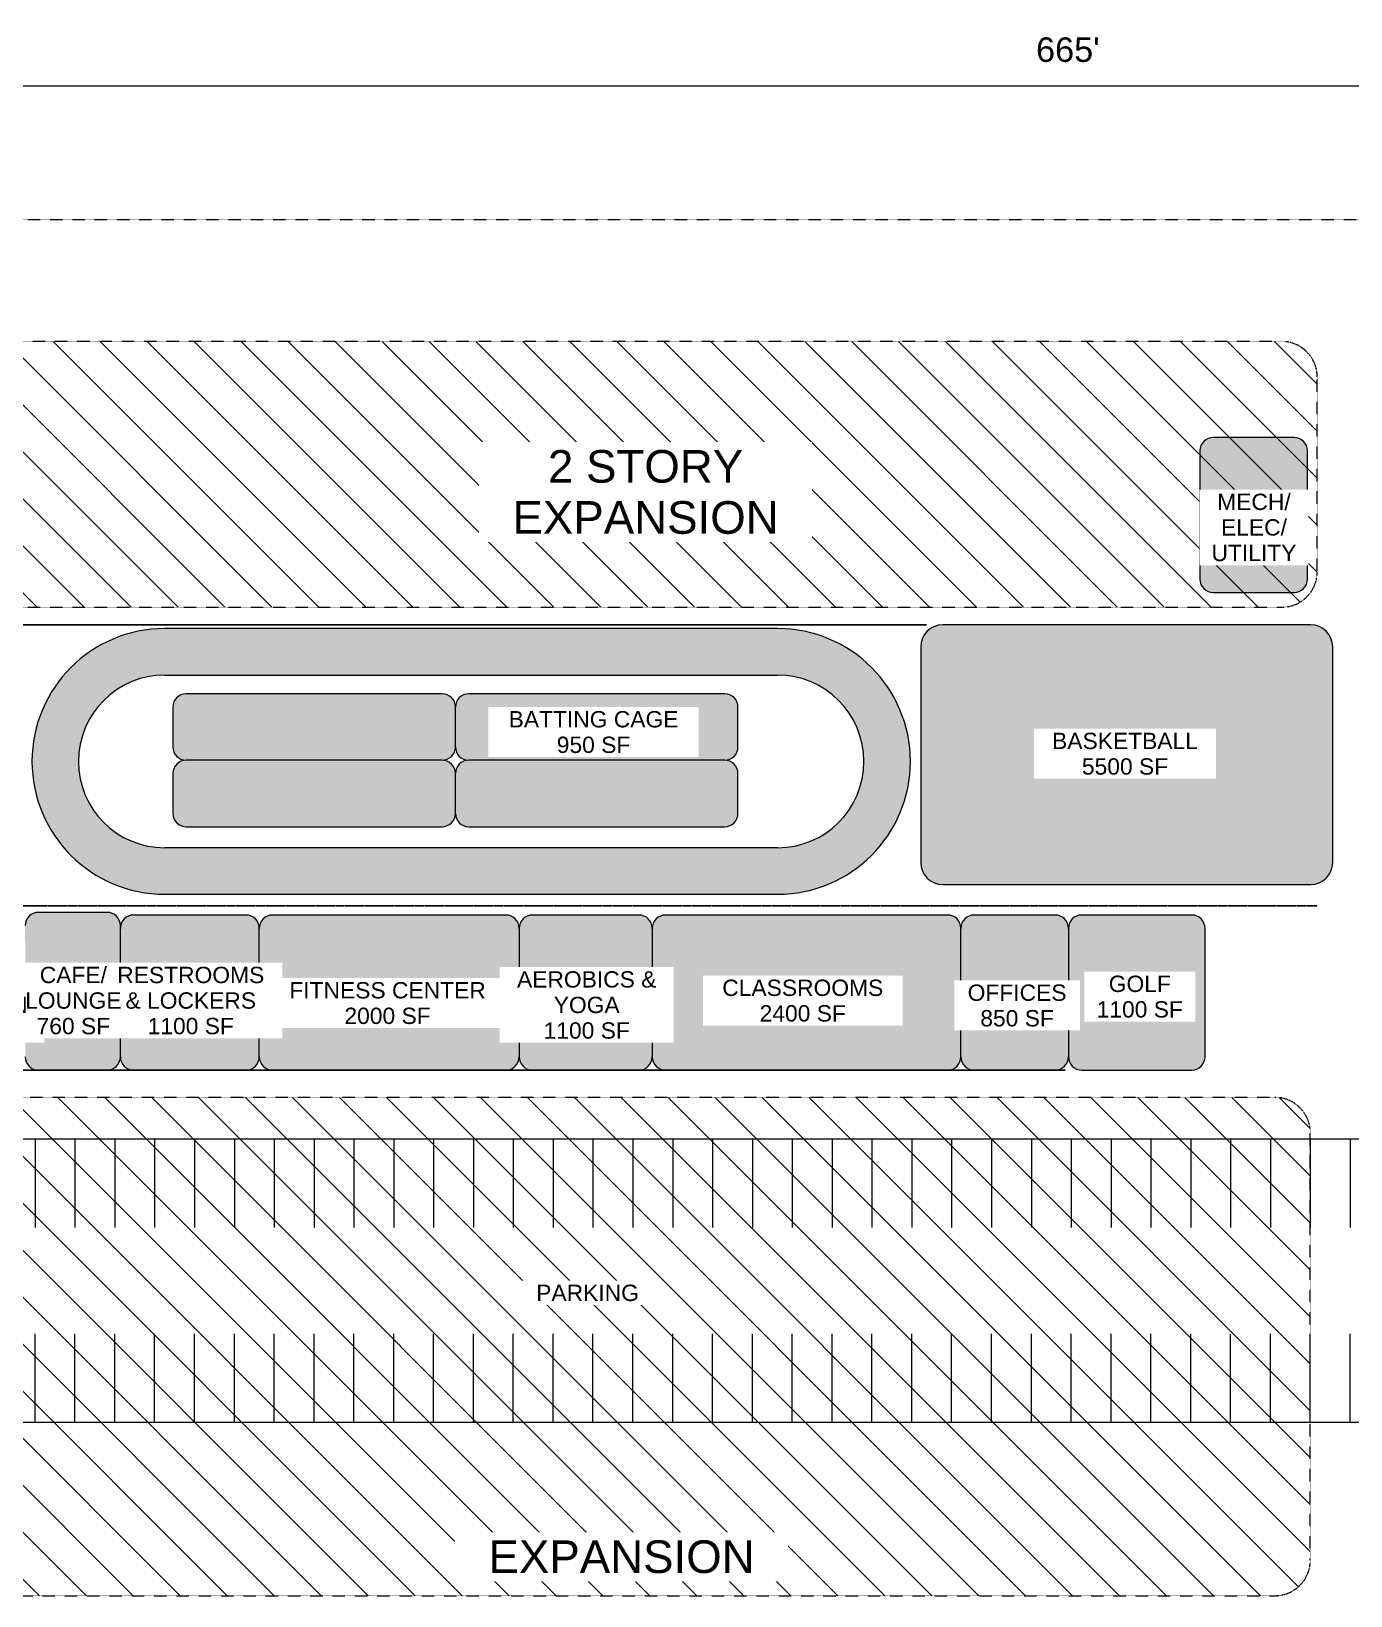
# Model space of a CAD drawing. Header units: inches. Extents: x -7427 to 42674, y -36022 to 16764.
# Drawn here: x 10249 to 13825, y -32799 to -28560 of the extents above; entities that cross this region are included whole.
import ezdxf

# ---------------------------------------------------------------- set-up
doc = ezdxf.new("R2010")
doc.units = ezdxf.units.IN
doc.header["$MEASUREMENT"] = 0
doc.linetypes.add('Dot 1_16_', pattern=[0.0625, 0, -0.0625])
doc.linetypes.add('Hidden 1_8_', pattern=[0.1875, 0.125, -0.0625])
for name, color, linetype, lineweight in [('A-ANNO-DIMS', 211, 'Continuous', 9), ('A-ANNO-DIMS-720', 211, 'Continuous', 9), ('A-DETL', 90, 'Continuous', 9), ('A-DETL-GENF', 92, 'Continuous', 9), ('A-DETL-HDLN', 90, 'Hidden 1_8_', 9), ('A-DETL-WIDE', 214, 'Continuous', 15), ('G-ANNO-TEXT', 231, 'Continuous', 9), ('L-SITE', 91, 'Continuous', 9)]:
    doc.layers.add(name, color=color, linetype=linetype, lineweight=lineweight)
doc.styles.add('Arial', font='arial.ttf', dxfattribs={"height": 44.258982})
doc.styles.add('Arial_1', font='arial.ttf', dxfattribs={"height": 88.517964})
doc.styles.add('Arial_2', font='arial.ttf', dxfattribs={"height": 66.388473})
doc.dimstyles.new('Linear_-_3_32__Arial', dxfattribs={"dimscale": 12, "dimtxt": 67.5, "dimasz": 7.5, "dimexe": 5.625, "dimexo": 3.75, "dimgap": 3.75, "dimtad": 1, "dimdec": 0, "dimrnd": 12, "dimzin": 1, "dimdsep": 46, "dimlunit": 4, "dimtxsty": 'Arial_2', "dimblk1": 'OBLIQUE', "dimblk2": 'OBLIQUE', "dimsah": 1, "dimcen": 0.09, "dimdle": 5.625, "dimazin": 0, "dimtfac": 1, "dimtdec": 4, "dimtix": 1, "dimtmove": 0, "dimatfit": 3, "dimfxl": 0, "dimtvp": 1, "dimfrac": 2, "dimtolj": 1, "dimtzin": 0, "dimarcsym": 0})
pattern_1 = [(135, (0, 0), (-63.6396, -63.6396), [])]

# ---------------------------------------------------------------- blocks, each defined once
blk = doc.blocks.new('Parking_Stall_Multiple - Parking_Stall_Multiple-258132-Level 1')
at = {"layer": 'L-SITE'}
for p, q in [((0, 4104), (0, 4212)), ((0, 4212), (240, 4212)), ((0, 4104), (240, 4104)), ((0, 3996), (0, 4104)), ((0, 4104), (240, 4104)), ((0, 3996), (240, 3996)), ((0, 3888), (0, 3996)), ((0, 3996), (240, 3996)), ((0, 3888), (240, 3888)), ((0, 3780), (0, 3888)), ((0, 3888), (240, 3888)), ((0, 3780), (240, 3780)), ((0, 3672), (0, 3780)), ((0, 3780), (240, 3780)), ((0, 3672), (240, 3672)), ((0, 3564), (0, 3672)), ((0, 3672), (240, 3672)), ((0, 3564), (240, 3564)), ((0, 3456), (0, 3564)), ((0, 3564), (240, 3564)), ((0, 3456), (240, 3456)), ((0, 3348), (0, 3456)), ((0, 3456), (240, 3456)), ((0, 3348), (240, 3348)), ((0, 3240), (0, 3348)), ((0, 3348), (240, 3348)), ((0, 3240), (240, 3240)), ((0, 3132), (0, 3240)), ((0, 3240), (240, 3240)), ((0, 3132), (240, 3132)), ((0, 3024), (0, 3132)), ((0, 3132), (240, 3132)), ((0, 3024), (240, 3024)), ((0, 2916), (0, 3024)), ((0, 3024), (240, 3024)), ((0, 2916), (240, 2916)), ((0, 2808), (0, 2916)), ((0, 2916), (240, 2916)), ((0, 2808), (240, 2808)), ((0, 2700), (0, 2808)), ((0, 2808), (240, 2808)), ((0, 2700), (240, 2700)), ((0, 2592), (0, 2700)), ((0, 2700), (240, 2700)), ((0, 2592), (240, 2592)), ((0, 2484), (0, 2592)), ((0, 2592), (240, 2592)), ((0, 2484), (240, 2484)), ((0, 2376), (0, 2484)), ((0, 2484), (240, 2484)), ((0, 2376), (240, 2376)), ((0, 2268), (0, 2376)), ((0, 2376), (240, 2376)), ((0, 2268), (240, 2268)), ((0, 2160), (0, 2268)), ((0, 2268), (240, 2268)), ((0, 2160), (240, 2160)), ((0, 2052), (0, 2160)), ((0, 2160), (240, 2160)), ((0, 2052), (240, 2052)), ((0, 1944), (0, 2052)), ((0, 2052), (240, 2052)), ((0, 1944), (240, 1944)), ((0, 1836), (0, 1944)), ((0, 1944), (240, 1944)), ((0, 1836), (240, 1836)), ((0, 1728), (0, 1836)), ((0, 1836), (240, 1836)), ((0, 1728), (240, 1728)), ((0, 1620), (0, 1728)), ((0, 1728), (240, 1728)), ((0, 1620), (240, 1620)), ((0, 1512), (0, 1620)), ((0, 1620), (240, 1620)), ((0, 1512), (240, 1512)), ((0, 1404), (0, 1512)), ((0, 1512), (240, 1512)), ((0, 1404), (240, 1404)), ((0, 1296), (0, 1404)), ((0, 1404), (240, 1404)), ((0, 1296), (240, 1296)), ((0, 1188), (0, 1296)), ((0, 1296), (240, 1296)), ((0, 1188), (240, 1188)), ((0, 1080), (0, 1188)), ((0, 1188), (240, 1188)), ((0, 1080), (240, 1080)), ((0, 972), (0, 1080)), ((0, 1080), (240, 1080)), ((0, 972), (240, 972)), ((0, 864), (0, 972)), ((0, 972), (240, 972)), ((0, 864), (240, 864)), ((0, 756), (0, 864)), ((0, 864), (240, 864)), ((0, 756), (240, 756)), ((0, 648), (0, 756)), ((0, 756), (240, 756)), ((0, 648), (240, 648)), ((0, 540), (0, 648)), ((0, 648), (240, 648)), ((0, 540), (240, 540)), ((0, 432), (0, 540)), ((0, 540), (240, 540)), ((0, 432), (240, 432)), ((0, 324), (0, 432)), ((0, 432), (240, 432)), ((0, 324), (240, 324)), ((0, 273.4), (0, 324)), ((0, 324), (240, 324)), ((0, 216), (0, 273.4)), ((0, 216), (240, 216)), ((0, 108), (0, 216)), ((0, 216), (240, 216)), ((0, 108), (240, 108)), ((0, 0), (0, 108)), ((0, 108), (240, 108)), ((0, 0), (240, 0))]:
    blk.add_line(p, q, dxfattribs=at)
blk = doc.blocks.new('Parking_Stall_Multiple - Parking_Stall_Multiple-257810-Level 1')
at = {"layer": 'L-SITE'}
for p, q in [((0, 0), (0, -108)), ((0, 0), (240, 0)), ((0, -108), (0, -216)), ((0, -108), (240, -108)), ((0, -108), (240, -108)), ((0, -216), (0, -273.4)), ((0, -216), (240, -216)), ((0, -216), (240, -216)), ((0, -273.4), (0, -324)), ((0, -324), (0, -432)), ((0, -324), (240, -324)), ((0, -324), (240, -324)), ((0, -432), (0, -540)), ((0, -432), (240, -432)), ((0, -432), (240, -432)), ((0, -540), (0, -648)), ((0, -540), (240, -540)), ((0, -540), (240, -540)), ((0, -648), (0, -756)), ((0, -648), (240, -648)), ((0, -648), (240, -648)), ((0, -756), (0, -864)), ((0, -756), (240, -756)), ((0, -756), (240, -756)), ((0, -864), (0, -972)), ((0, -864), (240, -864)), ((0, -864), (240, -864)), ((0, -972), (0, -1080)), ((0, -972), (240, -972)), ((0, -972), (240, -972)), ((0, -1080), (0, -1188)), ((0, -1080), (240, -1080)), ((0, -1080), (240, -1080)), ((0, -1188), (0, -1296)), ((0, -1188), (240, -1188)), ((0, -1188), (240, -1188)), ((0, -1296), (0, -1404)), ((0, -1296), (240, -1296)), ((0, -1296), (240, -1296)), ((0, -1404), (0, -1512)), ((0, -1404), (240, -1404)), ((0, -1404), (240, -1404)), ((0, -1512), (0, -1620)), ((0, -1512), (240, -1512)), ((0, -1512), (240, -1512)), ((0, -1620), (0, -1728)), ((0, -1620), (240, -1620)), ((0, -1620), (240, -1620)), ((0, -1728), (0, -1836)), ((0, -1728), (240, -1728)), ((0, -1728), (240, -1728)), ((0, -1836), (0, -1944)), ((0, -1836), (240, -1836)), ((0, -1836), (240, -1836)), ((0, -1944), (0, -2052)), ((0, -1944), (240, -1944)), ((0, -1944), (240, -1944)), ((0, -2052), (0, -2160)), ((0, -2052), (240, -2052)), ((0, -2052), (240, -2052)), ((0, -2160), (0, -2268)), ((0, -2160), (240, -2160)), ((0, -2160), (240, -2160)), ((0, -2268), (0, -2376)), ((0, -2268), (240, -2268)), ((0, -2268), (240, -2268)), ((0, -2376), (0, -2484)), ((0, -2376), (240, -2376)), ((0, -2376), (240, -2376)), ((0, -2484), (0, -2592)), ((0, -2484), (240, -2484)), ((0, -2484), (240, -2484)), ((0, -2592), (0, -2700)), ((0, -2592), (240, -2592)), ((0, -2592), (240, -2592)), ((0, -2700), (0, -2808)), ((0, -2700), (240, -2700)), ((0, -2700), (240, -2700)), ((0, -2808), (0, -2916)), ((0, -2808), (240, -2808)), ((0, -2808), (240, -2808)), ((0, -2916), (0, -3024)), ((0, -2916), (240, -2916)), ((0, -2916), (240, -2916)), ((0, -3024), (0, -3132)), ((0, -3024), (240, -3024)), ((0, -3024), (240, -3024)), ((0, -3132), (0, -3240)), ((0, -3132), (240, -3132)), ((0, -3132), (240, -3132)), ((0, -3240), (0, -3348)), ((0, -3240), (240, -3240)), ((0, -3240), (240, -3240)), ((0, -3348), (0, -3456)), ((0, -3348), (240, -3348)), ((0, -3348), (240, -3348)), ((0, -3456), (0, -3564)), ((0, -3456), (240, -3456)), ((0, -3456), (240, -3456)), ((0, -3564), (0, -3672)), ((0, -3564), (240, -3564)), ((0, -3564), (240, -3564)), ((0, -3672), (0, -3780)), ((0, -3672), (240, -3672)), ((0, -3672), (240, -3672)), ((0, -3780), (0, -3888)), ((0, -3780), (240, -3780)), ((0, -3780), (240, -3780)), ((0, -3888), (0, -3996)), ((0, -3888), (240, -3888)), ((0, -3888), (240, -3888)), ((0, -3996), (0, -4104)), ((0, -3996), (240, -3996)), ((0, -3996), (240, -3996)), ((0, -4104), (0, -4212)), ((0, -4104), (240, -4104)), ((0, -4104), (240, -4104)), ((0, -4212), (240, -4212))]:
    blk.add_line(p, q, dxfattribs=at)
blk = doc.blocks.new('DIMBLOCK28-Level 1')
at = {"layer": 'A-ANNO-DIMS-720', "lineweight": 50}
for p, q in [((9521, -30930.1), (9476, -30885.1)), ((9521, -30930.1), (9566, -30975.1)), ((9521, -31374.9), (9476, -31329.9)), ((9521, -31374.9), (9566, -31419.9))]:
    blk.add_line(p, q, dxfattribs=at)
at = {"layer": 'A-ANNO-DIMS-720'}
for p, q in [((9849.1, -30930.1), (9453.5, -30930.1)), ((9521, -31442.4), (9521, -30930.1)), ((9521, -30930.1), (9849.1, -30930.1)), ((13050.8, -31374.9), (9453.5, -31374.9)), ((9521, -31374.9), (13050.8, -31374.9))]:
    blk.add_line(p, q, dxfattribs=at)
at = {"layer": 'A-ANNO-DIMS-720', "color": 0, "insert": (9389.9, -31212.2), "char_height": 66.39, "width": 143.308, "attachment_point": 1, "rotation": 90, "line_spacing_factor": 0.938532, "style": 'Arial_2', "bg_fill": 3, "box_fill_scale": 1.25, "bg_fill_color": 0, "bg_fill_transparency": 0}
blk.add_mtext("37'", dxfattribs=at)
blk = doc.blocks.new('_Oblique')
at = {"color": 0, "linetype": 'ByBlock', "lineweight": -2}
blk.add_line((-0.5, -0.5), (0.5, 0.5), dxfattribs=at)
blk = doc.blocks.new('DIMBLOCK29-Level 1')
at = {"layer": 'A-ANNO-DIMS-720'}
for p, q in [((9521, -30930.1), (9521, -30100.6)), ((12674.8, -30168.1), (9453.5, -30168.1)), ((9521, -30168.1), (12674.8, -30168.1)), ((9849.1, -30930.1), (9453.5, -30930.1)), ((9521, -30930.1), (9849.1, -30930.1))]:
    blk.add_line(p, q, dxfattribs=at)
at = {"layer": 'A-ANNO-DIMS-720', "lineweight": 50}
for p, q in [((9521, -30168.1), (9476, -30123.1)), ((9521, -30168.1), (9566, -30213.1)), ((9521, -30930.1), (9476, -30885.1)), ((9521, -30930.1), (9566, -30975.1))]:
    blk.add_line(p, q, dxfattribs=at)
at = {"layer": 'A-ANNO-DIMS-720', "color": 0, "insert": (9389.9, -30608.8), "char_height": 66.39, "width": 143.308, "attachment_point": 1, "rotation": 90, "line_spacing_factor": 0.938532, "style": 'Arial_2', "bg_fill": 3, "box_fill_scale": 1.25, "bg_fill_color": 0, "bg_fill_transparency": 0}
blk.add_mtext("64'", dxfattribs=at)
blk = doc.blocks.new('DIMBLOCK62-Level 1')
at = {"layer": 'A-ANNO-DIMS-720'}
for p, q in [((9068.4, -29025.1), (9068.4, -28639.9)), ((17046.1, -29025.1), (17046.1, -28639.9)), ((9000.9, -28707.4), (17113.6, -28707.4)), ((9068.4, -28707.4), (9068.4, -29025.1)), ((17046.1, -28707.4), (17046.1, -29025.1))]:
    blk.add_line(p, q, dxfattribs=at)
at = {"layer": 'A-ANNO-DIMS-720', "lineweight": 50}
for p, q in [((9068.4, -28707.4), (9113.4, -28662.4)), ((17046.1, -28707.4), (17091.1, -28662.4)), ((9068.4, -28707.4), (9023.4, -28752.4)), ((17046.1, -28707.4), (17001.1, -28752.4))]:
    blk.add_line(p, q, dxfattribs=at)
at = {"layer": 'A-ANNO-DIMS-720', "color": 0, "insert": (12972.1, -28576.3), "char_height": 66.39, "width": 204.369, "attachment_point": 1, "line_spacing_factor": 0.938532, "style": 'Arial_2', "bg_fill": 3, "box_fill_scale": 1.25, "bg_fill_color": 0, "bg_fill_transparency": 0}
blk.add_mtext("665'", dxfattribs=at)

msp = doc.modelspace()

# ---------------------------------------------------------------- hatches: boundary and pattern name
at = {"layer": 'A-DETL-GENF'}
h = msp.add_hatch(dxfattribs=at)
h.set_pattern_fill('FP_1', color=9, style=0, pattern_type=2)
h.set_pattern_definition(pattern_1)
h.paths.add_polyline_path([(13638.1, -30120.4), (13645, -30120.1), (13651.8, -30119.4), (13658.5, -30118.2), (13665.2, -30116.5), (13671.7, -30114.3), (13678, -30111.7), (13684.1, -30108.6), (13690, -30105.1), (13695.6, -30101.2), (13701, -30096.9), (13706, -30092.2), (13710.7, -30087.2), (13715, -30081.9), (13718.9, -30076.3), (13722.4, -30070.4), (13725.4, -30064.2), (13728.1, -30057.9), (13730.2, -30051.4), (13731.9, -30044.8), (13733.1, -30038), (13733.9, -30031.2), (13734.1, -30024.4), (13733.9, -29489.5), (13733.1, -29482.7), (13731.9, -29476), (13730.2, -29469.3), (13728.1, -29462.8), (13725.4, -29456.5), (13722.4, -29450.4), (13718.9, -29444.5), (13715, -29438.8), (13710.7, -29433.5), (13706, -29428.5), (13701, -29423.8), (13695.6, -29419.5), (13690, -29415.6), (13684.1, -29412.1), (13678, -29409), (13671.7, -29406.4), (13665.2, -29404.2), (13658.5, -29402.6), (13651.8, -29401.3), (13645, -29400.6), (13638.1, -29400.4), (10027.2, -29400.6), (10020.4, -29401.3), (10013.7, -29402.6), (10007, -29404.2), (10000.5, -29406.4), (9994.2, -29409), (9988.1, -29412.1), (9982.2, -29415.6), (9976.6, -29419.5), (9971.2, -29423.8), (9966.2, -29428.5), (9961.5, -29433.5), (9957.2, -29438.8), (9953.3, -29444.5), (9949.8, -29450.4), (9946.8, -29456.5), (9944.1, -29462.8), (9942, -29469.3), (9940.3, -29476), (9939.1, -29482.7), (9938.3, -29489.5), (9938.1, -29496.4), (9938.3, -30031.2), (9939.1, -30038), (9940.3, -30044.8), (9942, -30051.4), (9944.1, -30057.9), (9946.8, -30064.2), (9949.8, -30070.4), (9953.3, -30076.3), (9957.3, -30082), (9961.5, -30087.2), (9966.2, -30092.2), (9971.2, -30096.9), (9976.6, -30101.2), (9982.2, -30105.1), (9988.1, -30108.6), (9994.2, -30111.7), (10000.5, -30114.3), (10007, -30116.5), (10013.7, -30118.2), (10020.4, -30119.4), (10027.2, -30120.1), (10034.1, -30120.4), (13358.7, -30120.4)], flags=0)
for color, points in [(8, [(13671.5, -30080.7), (13675.6, -30080.5), (13679.5, -30079.8), (13683.4, -30078.7), (13689.5, -30075.8), (13690.7, -30075.2), (13694, -30072.9), (13697, -30070.2), (13699.7, -30067.2), (13702, -30063.9), (13704.9, -30058.1), (13705.5, -30056.6), (13706.9, -30051.4), (13707.3, -30048.7), (13707.5, -30044.7), (13707.3, -29692.6), (13706.6, -29688.6), (13705.5, -29684.7), (13704, -29681), (13702, -29677.4), (13699.7, -29674.1), (13697, -29671.1), (13694, -29668.4), (13690.7, -29666.1), (13687.2, -29664.1), (13683.4, -29662.6), (13678.3, -29661.3), (13675.6, -29660.8), (13671.5, -29660.6), (13448.2, -29660.8), (13444.2, -29661.5), (13440.3, -29662.6), (13436.6, -29664.1), (13433.1, -29666.1), (13429.8, -29668.4), (13426.8, -29671.1), (13424.1, -29674.1), (13421.7, -29677.4), (13419.8, -29681), (13418.2, -29684.7), (13417.1, -29688.6), (13416.4, -29692.6), (13416.2, -29696.6), (13416.4, -30048.7), (13417.1, -30052.7), (13418.2, -30056.6), (13419.8, -30060.3), (13421.7, -30063.9), (13424.1, -30067.2), (13426.8, -30070.2), (13429.8, -30072.9), (13433.1, -30075.2), (13436.6, -30077.1), (13440.3, -30078.7), (13444.2, -30079.8), (13448.2, -30080.5), (13452.2, -30080.7), (13651.8, -30080.7)]), (253, [(12927.3, -30872.2), (13721.3, -30871.9), (13726.5, -30871.3), (13731.6, -30870.1), (13736.6, -30868.6), (13741.5, -30866.6), (13746.1, -30864.1), (13750.5, -30861.3), (13754.7, -30858.1), (13758.5, -30854.6), (13762.1, -30850.7), (13765.3, -30846.6), (13768.1, -30842.2), (13770.5, -30837.5), (13772.5, -30832.7), (13774.1, -30827.7), (13775.2, -30822.6), (13775.9, -30817.4), (13776.1, -30812.2), (13775.9, -30222.8), (13775.2, -30217.6), (13774.1, -30212.5), (13772.5, -30207.5), (13770.5, -30202.7), (13768.1, -30198.1), (13765.3, -30193.6), (13762.1, -30189.5), (13758.5, -30185.6), (13754.7, -30182.1), (13750.5, -30178.9), (13746.1, -30176.1), (13741.5, -30173.7), (13736.6, -30171.7), (13731.6, -30170.1), (13726.5, -30169), (13721.3, -30168.3), (13716.1, -30168.1), (12714.5, -30168.3), (12709.3, -30169), (12704.2, -30170.1), (12699.2, -30171.7), (12694.4, -30173.7), (12689.8, -30176.1), (12685.3, -30178.9), (12681.2, -30182.1), (12677.3, -30185.6), (12673.8, -30189.5), (12670.6, -30193.6), (12667.8, -30198.1), (12665.4, -30202.7), (12663.4, -30207.5), (12661.8, -30212.5), (12660.7, -30217.6), (12660, -30222.8), (12659.8, -30228.1), (12660, -30817.4), (12660.7, -30822.6), (12661.8, -30827.7), (12663.4, -30832.7), (12665.4, -30837.5), (12667.8, -30842.2), (12670.6, -30846.6), (12673.8, -30850.7), (12677.3, -30854.6), (12681.2, -30858.1), (12685.3, -30861.3), (12689.8, -30864.1), (12694.4, -30866.6), (12699.2, -30868.6), (12704.2, -30870.1), (12711.6, -30871.6), (12714.5, -30871.9), (12719.8, -30872.2)]), (253, [(11201.7, -30535.2), (11366.5, -30535), (11370.5, -30534.3), (11374.4, -30533.2), (11378.1, -30531.7), (11381.7, -30529.7), (11384.9, -30527.4), (11388, -30524.7), (11390.6, -30521.7), (11393, -30518.4), (11394.9, -30514.8), (11396.5, -30511.1), (11397.6, -30507.2), (11398.3, -30503.3), (11398.5, -30499.2), (11398.3, -30387.1), (11397.6, -30383.1), (11396.5, -30379.2), (11394.9, -30375.5), (11393, -30372), (11390.6, -30368.7), (11388, -30365.7), (11384.9, -30363), (11381.7, -30360.7), (11378.1, -30358.7), (11374.4, -30357.2), (11370.5, -30356), (11366.5, -30355.4), (11362.5, -30355.1), (10664.7, -30355.4), (10660.7, -30356), (10656.8, -30357.2), (10653.1, -30358.7), (10649.6, -30360.7), (10646.3, -30363), (10643.3, -30365.7), (10640.6, -30368.7), (10638.2, -30372), (10636.3, -30375.5), (10634.7, -30379.2), (10633.6, -30383.1), (10633, -30387.1), (10632.7, -30391.1), (10633, -30503.3), (10633.6, -30507.2), (10634.7, -30511.1), (10636.3, -30514.8), (10638.2, -30518.4), (10640.6, -30521.7), (10643.3, -30524.7), (10646.3, -30527.4), (10649.6, -30529.7), (10653.1, -30531.7), (10656.8, -30533.2), (10660.7, -30534.3), (10664.7, -30535), (10668.7, -30535.2), (10770.3, -30535.2)]), (253, [(12064.5, -30535.2), (12132.3, -30535), (12136.3, -30534.3), (12140.2, -30533.2), (12143.9, -30531.7), (12147.4, -30529.7), (12150.7, -30527.4), (12153.7, -30524.7), (12156.4, -30521.7), (12158.8, -30518.4), (12160.7, -30514.8), (12162.3, -30511.1), (12163.4, -30507.2), (12164.1, -30503.3), (12164.3, -30499.2), (12164.1, -30387.1), (12163.4, -30383.1), (12162.3, -30379.2), (12160.7, -30375.5), (12158.8, -30372), (12156.4, -30368.7), (12153.7, -30365.7), (12150.7, -30363), (12147.4, -30360.7), (12143.9, -30358.7), (12140.2, -30357.2), (12136.3, -30356), (12132.3, -30355.4), (12128.3, -30355.1), (11430.5, -30355.4), (11426.5, -30356), (11422.6, -30357.2), (11417.4, -30359.5), (11415.3, -30360.7), (11412.1, -30363), (11409, -30365.7), (11406.4, -30368.7), (11404, -30372), (11402.1, -30375.5), (11400.5, -30379.2), (11399.4, -30383.1), (11398.7, -30387.1), (11398.5, -30391.1), (11398.7, -30503.3), (11399.4, -30507.2), (11400.5, -30511.1), (11402.1, -30514.8), (11404, -30518.4), (11406.4, -30521.7), (11409, -30524.7), (11412.1, -30527.4), (11417.4, -30530.8), (11418.9, -30531.7), (11422.6, -30533.2), (11426.5, -30534.3), (11430.5, -30535), (11434.5, -30535.2), (11633.1, -30535.2)]), (253, [(11201.7, -30715.3), (11366.5, -30715.1), (11370.5, -30714.4), (11374.4, -30713.3), (11378.1, -30711.7), (11381.7, -30709.8), (11384.9, -30707.5), (11388, -30704.8), (11390.6, -30701.8), (11393, -30698.5), (11394.9, -30694.9), (11396.5, -30691.2), (11397.6, -30687.3), (11398.3, -30683.3), (11398.5, -30679.3), (11398.3, -30567.2), (11397.6, -30563.2), (11396.5, -30559.3), (11394.9, -30555.6), (11393, -30552.1), (11390.6, -30548.8), (11388, -30545.8), (11384.9, -30543.1), (11381.7, -30540.7), (11378.1, -30538.8), (11374.4, -30537.2), (11369.9, -30536), (11366.5, -30535.4), (11362.5, -30535.2), (10664.7, -30535.4), (10660.7, -30536.1), (10656.8, -30537.2), (10653.1, -30538.8), (10649.6, -30540.7), (10646.3, -30543.1), (10643.3, -30545.8), (10640.6, -30548.8), (10638.2, -30552.1), (10636.3, -30555.6), (10634.7, -30559.3), (10633.6, -30563.2), (10633, -30567.2), (10632.7, -30571.2), (10633, -30683.3), (10633.6, -30687.3), (10634.7, -30691.2), (10636.3, -30694.9), (10638.2, -30698.5), (10640.6, -30701.8), (10643.3, -30704.8), (10646.3, -30707.5), (10649.6, -30709.8), (10653.1, -30711.7), (10656.8, -30713.3), (10660.7, -30714.4), (10664.7, -30715.1), (10668.7, -30715.3), (10770.3, -30715.3)]), (253, [(11434.5, -30715.3), (12132.3, -30715.1), (12136.3, -30714.4), (12140.2, -30713.3), (12143.9, -30711.7), (12147.4, -30709.8), (12150.7, -30707.5), (12153.7, -30704.8), (12156.4, -30701.8), (12158.8, -30698.5), (12160.7, -30694.9), (12162.3, -30691.2), (12163.4, -30687.3), (12164.1, -30683.3), (12164.3, -30679.3), (12164.1, -30567.2), (12163.4, -30563.2), (12162.3, -30559.3), (12160.7, -30555.6), (12158.8, -30552.1), (12156.4, -30548.8), (12153.7, -30545.8), (12150.7, -30543.1), (12147.4, -30540.7), (12143.9, -30538.8), (12140.2, -30537.2), (12135.7, -30536), (12132.3, -30535.4), (12128.3, -30535.2), (11430.5, -30535.4), (11426.5, -30536.1), (11422.6, -30537.2), (11417.4, -30539.6), (11415.3, -30540.7), (11412.1, -30543.1), (11409, -30545.8), (11406.4, -30548.8), (11404, -30552.1), (11402.1, -30555.6), (11400.5, -30559.3), (11399.4, -30563.2), (11398.7, -30567.2), (11398.5, -30571.2), (11398.7, -30683.3), (11399.4, -30687.3), (11400.5, -30691.2), (11402.1, -30694.9), (11404, -30698.5), (11406.4, -30701.8), (11409, -30704.8), (11412.1, -30707.5), (11417.4, -30710.9), (11418.9, -30711.7), (11422.6, -30713.3), (11426.5, -30714.4), (11430.5, -30715.1)]), (153, [(10454.5, -31374.9), (10458.5, -31374.7), (10462.5, -31374), (10466.4, -31372.9), (10470.1, -31371.4), (10473.6, -31369.4), (10476.9, -31367.1), (10479.9, -31364.4), (10482.6, -31361.4), (10484.9, -31358.1), (10486.9, -31354.6), (10488.4, -31350.8), (10489.6, -31346.9), (10490.2, -31343), (10490.5, -31338.9), (10490.2, -30979.5), (10489.6, -30975.5), (10488.4, -30971.6), (10486.9, -30967.9), (10484.9, -30964.3), (10482.6, -30961.1), (10479.9, -30958), (10476.9, -30955.4), (10473.6, -30953), (10470.1, -30951.1), (10466.4, -30949.5), (10462.5, -30948.4), (10458.5, -30947.7), (10454.5, -30947.5), (10264.4, -30947.7), (10260.5, -30948.4), (10256.6, -30949.5), (10252.8, -30951.1), (10249.3, -30953), (10246, -30955.4), (10243, -30958), (10240.3, -30961.1), (10238, -30964.3), (10236, -30967.9), (10234.5, -30971.6), (10233.4, -30975.5), (10232.7, -30979.5), (10232.5, -30983.5), (10232.7, -31343), (10233.4, -31346.9), (10234.5, -31350.8), (10236, -31354.6), (10238, -31358.1), (10240.3, -31361.4), (10243, -31364.4), (10246, -31367.1), (10249.3, -31369.4), (10252.8, -31371.4), (10256.6, -31372.9), (10260.5, -31374), (10264.4, -31374.7), (10268.5, -31374.9), (10338.8, -31374.9)]), (31, [(10831.1, -31374.9), (10835.1, -31374.7), (10839.1, -31374), (10843, -31372.9), (10846.7, -31371.4), (10850.2, -31369.4), (10853.5, -31367.1), (10856.5, -31364.4), (10859.2, -31361.4), (10861.5, -31358.1), (10863.5, -31354.6), (10865, -31350.8), (10866.2, -31346.9), (10866.8, -31343), (10867.1, -31338.9), (10866.8, -30986.8), (10866.2, -30982.8), (10865, -30978.9), (10863.5, -30975.2), (10861.5, -30971.7), (10859.2, -30968.4), (10856.5, -30965.3), (10853.5, -30962.7), (10850.2, -30960.3), (10846.7, -30958.4), (10843, -30956.8), (10839.1, -30955.7), (10835.1, -30955), (10831.1, -30954.8), (10522.4, -30955), (10518.5, -30955.7), (10514.6, -30956.8), (10510.8, -30958.4), (10507.3, -30960.3), (10504, -30962.7), (10501, -30965.3), (10498.3, -30968.4), (10496, -30971.7), (10494, -30975.2), (10492.5, -30978.9), (10491.4, -30982.8), (10490.7, -30986.8), (10490.5, -30990.8), (10490.7, -31343), (10491.4, -31346.9), (10492.5, -31350.8), (10494, -31354.6), (10496, -31358.1), (10498.3, -31361.4), (10501, -31364.4), (10504, -31367.1), (10507.3, -31369.4), (10510.8, -31371.4), (10514.6, -31372.9), (10518.5, -31374), (10522.4, -31374.7), (10526.5, -31374.9), (10770.3, -31374.9)]), (253, [(11201.7, -31374.9), (11539.2, -31374.7), (11543.2, -31374), (11547.1, -31372.9), (11550.8, -31371.4), (11554.3, -31369.4), (11557.6, -31367.1), (11560.6, -31364.4), (11563.3, -31361.4), (11565.7, -31358.1), (11567.6, -31354.6), (11569.2, -31350.8), (11570.3, -31346.9), (11571, -31343), (11571.2, -31338.9), (11571, -30986.8), (11570.3, -30982.8), (11569.2, -30978.9), (11567.6, -30975.2), (11565.7, -30971.7), (11563.3, -30968.4), (11560.6, -30965.3), (11557.6, -30962.7), (11554.3, -30960.3), (11550.8, -30958.4), (11547.1, -30956.8), (11543.2, -30955.7), (11539.2, -30955), (11535.2, -30954.8), (10899, -30955), (10895.1, -30955.7), (10891.2, -30956.8), (10887.4, -30958.4), (10883.9, -30960.3), (10880.6, -30962.7), (10877.6, -30965.3), (10874.9, -30968.4), (10872.6, -30971.7), (10870.6, -30975.2), (10869.1, -30978.9), (10868, -30982.8), (10867.3, -30986.8), (10867.1, -30990.8), (10867.3, -31343), (10868, -31346.9), (10869.1, -31350.8), (10870.6, -31354.6), (10872.6, -31358.1), (10874.9, -31361.4), (10877.6, -31364.4), (10880.6, -31367.1), (10883.9, -31369.4), (10887.4, -31371.4), (10891.2, -31372.9), (10895.1, -31374), (10899, -31374.7), (10903.1, -31374.9)]), (253, [(11895.9, -31374.9), (11900, -31374.7), (11903.9, -31374), (11907.8, -31372.9), (11911.6, -31371.4), (11915.1, -31369.4), (11918.4, -31367.1), (11921.4, -31364.4), (11924.1, -31361.4), (11926.4, -31358.1), (11928.4, -31354.6), (11929.9, -31350.8), (11931, -31346.9), (11931.7, -31343), (11931.9, -31338.9), (11931.7, -30986.8), (11931, -30982.8), (11929.9, -30978.9), (11928.4, -30975.2), (11926.4, -30971.7), (11924.1, -30968.4), (11921.4, -30965.3), (11918.4, -30962.7), (11915.1, -30960.3), (11911.6, -30958.4), (11907.8, -30956.8), (11903.9, -30955.7), (11900, -30955), (11895.9, -30954.8), (11603.2, -30955), (11599.2, -30955.7), (11595.3, -30956.8), (11591.6, -30958.4), (11588, -30960.3), (11584.7, -30962.7), (11581.7, -30965.3), (11579, -30968.4), (11576.7, -30971.7), (11574.8, -30975.2), (11573.2, -30978.9), (11572.1, -30982.8), (11571.4, -30986.8), (11571.2, -30990.8), (11571.4, -31343), (11572.1, -31346.9), (11573.2, -31350.8), (11574.8, -31354.6), (11576.7, -31358.1), (11579, -31361.4), (11581.7, -31364.4), (11584.7, -31367.1), (11588, -31369.4), (11591.6, -31371.4), (11595.3, -31372.9), (11599.2, -31374), (11603.2, -31374.7), (11607.2, -31374.9), (11633.1, -31374.9)]), (253, [(12732.5, -31374.9), (12736.6, -31374.7), (12740.5, -31374), (12744.4, -31372.9), (12748.1, -31371.4), (12751.7, -31369.4), (12755, -31367.1), (12758, -31364.4), (12760.7, -31361.4), (12763, -31358.1), (12765, -31354.6), (12766.5, -31350.8), (12767.6, -31346.9), (12768.3, -31343), (12768.5, -31338.9), (12768.3, -30986.8), (12767.6, -30982.8), (12766.5, -30978.9), (12765, -30975.2), (12763, -30971.7), (12760.7, -30968.4), (12758, -30965.3), (12755, -30962.7), (12751.7, -30960.3), (12748.1, -30958.4), (12744.4, -30956.8), (12740.5, -30955.7), (12736.6, -30955), (12732.5, -30954.8), (11963.9, -30955), (11959.9, -30955.7), (11956, -30956.8), (11952.3, -30958.4), (11948.8, -30960.3), (11945.5, -30962.7), (11942.5, -30965.3), (11939.8, -30968.4), (11937.5, -30971.7), (11935.5, -30975.2), (11934, -30978.9), (11932.8, -30982.8), (11932.2, -30986.8), (11931.9, -30990.8), (11932.2, -31343), (11932.8, -31346.9), (11934, -31350.8), (11935.5, -31354.6), (11937.5, -31358.1), (11939.8, -31361.4), (11942.5, -31364.4), (11945.5, -31367.1), (11948.8, -31369.4), (11952.3, -31371.4), (11956, -31372.9), (11959.9, -31374), (11963.9, -31374.7), (11967.9, -31374.9), (12495.9, -31374.9)]), (253, [(13023.8, -31374.9), (13027.9, -31374.7), (13031.9, -31374), (13035.7, -31372.9), (13039.5, -31371.4), (13043, -31369.4), (13046.3, -31367.1), (13049.3, -31364.4), (13052, -31361.4), (13054.3, -31358.1), (13056.3, -31354.6), (13057.8, -31350.8), (13058.9, -31346.9), (13059.6, -31343), (13059.8, -31338.9), (13059.6, -30986.8), (13058.9, -30982.8), (13057.8, -30978.9), (13056.3, -30975.2), (13054.3, -30971.7), (13052, -30968.4), (13049.3, -30965.3), (13046.3, -30962.7), (13043, -30960.3), (13039.5, -30958.4), (13035.7, -30956.8), (13031.9, -30955.7), (13027.9, -30955), (13023.8, -30954.8), (12800.5, -30955), (12796.5, -30955.7), (12792.6, -30956.8), (12788.9, -30958.4), (12785.4, -30960.3), (12782.1, -30962.7), (12779.1, -30965.3), (12776.4, -30968.4), (12774, -30971.7), (12772.1, -30975.2), (12770.5, -30978.9), (12769.4, -30982.8), (12768.8, -30986.8), (12768.5, -30990.8), (12768.8, -31343), (12769.4, -31346.9), (12770.5, -31350.8), (12772.1, -31354.6), (12774, -31358.1), (12776.4, -31361.4), (12779.1, -31364.4), (12782.1, -31367.1), (12785.4, -31369.4), (12788.9, -31371.4), (12792.6, -31372.9), (12796.5, -31374), (12800.5, -31374.7), (12804.5, -31374.9), (12927.3, -31374.9)]), (253, [(13394, -31374.9), (13398.1, -31374.7), (13402.1, -31374), (13405.9, -31372.9), (13409.7, -31371.4), (13413.2, -31369.4), (13416.5, -31367.1), (13419.5, -31364.4), (13422.2, -31361.4), (13424.5, -31358.1), (13426.5, -31354.6), (13428, -31350.8), (13429.1, -31346.9), (13429.8, -31343), (13430, -31338.9), (13429.8, -30986.8), (13429.1, -30982.8), (13428, -30978.9), (13426.5, -30975.2), (13424.5, -30971.7), (13422.2, -30968.4), (13419.5, -30965.3), (13416.5, -30962.7), (13413.2, -30960.3), (13409.7, -30958.4), (13405.9, -30956.8), (13402.1, -30955.7), (13398.1, -30955), (13394, -30954.8), (13091.8, -30955), (13087.8, -30955.7), (13084, -30956.8), (13080.2, -30958.4), (13076.7, -30960.3), (13073.4, -30962.7), (13070.4, -30965.3), (13067.7, -30968.4), (13065.4, -30971.7), (13063.4, -30975.2), (13061.9, -30978.9), (13060.7, -30982.8), (13060.1, -30986.8), (13059.8, -30990.8), (13060.1, -31343), (13060.7, -31346.9), (13061.9, -31350.8), (13063.4, -31354.6), (13065.4, -31358.1), (13067.7, -31361.4), (13070.4, -31364.4), (13073.4, -31367.1), (13076.7, -31369.4), (13080.2, -31371.4), (13084, -31372.9), (13087.8, -31374), (13091.8, -31374.7), (13095.8, -31374.9), (13358.7, -31374.9)])]:
    msp.add_hatch(color=color, dxfattribs=at).paths.add_polyline_path(points, flags=0)
h = msp.add_hatch(color=253, dxfattribs=at)
h.paths.add_polyline_path([(12271.5, -30898.4), (12284.6, -30898.1), (12297.8, -30897.4), (12310.9, -30896.2), (12323.9, -30894.5), (12336.9, -30892.4), (12349.8, -30889.8), (12362.5, -30886.7), (12375.2, -30883.1), (12387.7, -30879.1), (12400.1, -30874.6), (12412.3, -30869.7), (12424.3, -30864.3), (12436.1, -30858.5), (12447.7, -30852.3), (12459, -30845.7), (12470.1, -30838.6), (12481, -30831.2), (12495.9, -30819.8), (12501.8, -30815.1), (12511.7, -30806.5), (12521.3, -30797.5), (12530.6, -30788.2), (12539.6, -30778.6), (12552.7, -30763), (12556.4, -30758.4), (12564.3, -30747.8), (12571.7, -30737), (12578.8, -30725.9), (12585.4, -30714.6), (12591.6, -30703), (12597.4, -30691.2), (12602.8, -30679.2), (12607.7, -30667), (12612.2, -30654.6), (12616.2, -30642.1), (12619.8, -30629.4), (12622.9, -30616.7), (12625.5, -30603.8), (12627.6, -30590.8), (12629.3, -30577.8), (12630.5, -30564.7), (12631.2, -30551.5), (12631.4, -30536), (12631.2, -30525.2), (12630.5, -30512.1), (12629.3, -30499), (12627.6, -30486), (12625.5, -30473), (12622.9, -30460.1), (12619.8, -30447.3), (12616.2, -30434.7), (12612.2, -30422.1), (12607.7, -30409.8), (12602.8, -30397.6), (12597.4, -30385.6), (12591.6, -30373.8), (12585.4, -30362.2), (12578.8, -30350.8), (12571.7, -30339.7), (12564.3, -30328.9), (12556.4, -30318.4), (12548.2, -30308.1), (12539.6, -30298.1), (12530.6, -30288.5), (12521.3, -30279.2), (12511.7, -30270.3), (12495.9, -30257), (12491.5, -30253.4), (12481, -30245.6), (12470.1, -30238.1), (12459, -30231.1), (12447.7, -30224.4), (12436.1, -30218.2), (12424.3, -30212.4), (12412.3, -30207.1), (12400.1, -30202.1), (12387.7, -30197.7), (12375.2, -30193.6), (12362.5, -30190.1), (12349.8, -30187), (12336.9, -30184.4), (12323.9, -30182.2), (12310.9, -30180.5), (12297.8, -30179.3), (12284.6, -30178.6), (12271.5, -30178.4), (10597.8, -30178.6), (10584.7, -30179.3), (10571.6, -30180.5), (10558.5, -30182.2), (10545.6, -30184.4), (10532.7, -30187), (10519.9, -30190.1), (10507.2, -30193.6), (10494.7, -30197.7), (10482.3, -30202.1), (10470.2, -30207.1), (10458.1, -30212.4), (10446.3, -30218.2), (10434.8, -30224.4), (10423.4, -30231.1), (10412.3, -30238.1), (10401.5, -30245.6), (10390.9, -30253.4), (10380.7, -30261.7), (10370.7, -30270.3), (10361.1, -30279.2), (10351.8, -30288.5), (10338.8, -30302.8), (10333.5, -30309), (10326, -30318.4), (10318.2, -30328.9), (10310.7, -30339.7), (10303.7, -30350.8), (10297, -30362.2), (10290.8, -30373.8), (10285, -30385.6), (10279.6, -30397.6), (10274.7, -30409.8), (10270.2, -30422.1), (10266.2, -30434.7), (10262.7, -30447.3), (10259.6, -30460.1), (10256.9, -30473), (10254.8, -30486), (10253.1, -30499), (10251.9, -30512.1), (10251.2, -30525.2), (10251, -30538.4), (10251.2, -30551.5), (10251.9, -30564.7), (10253.1, -30577.8), (10254.8, -30590.8), (10256.9, -30603.8), (10259.6, -30616.7), (10262.7, -30629.4), (10266.2, -30642.1), (10270.2, -30654.6), (10274.7, -30667), (10279.6, -30679.2), (10285, -30691.2), (10290.8, -30703), (10297, -30714.6), (10303.7, -30725.9), (10310.7, -30737), (10318.2, -30747.8), (10329.7, -30763), (10338.8, -30774), (10342.8, -30778.6), (10351.8, -30788.2), (10361.1, -30797.5), (10370.7, -30806.5), (10380.7, -30815.1), (10390.9, -30823.3), (10401.5, -30831.2), (10412.3, -30838.6), (10423.4, -30845.7), (10434.8, -30852.3), (10446.3, -30858.5), (10458.1, -30864.3), (10470.2, -30869.7), (10482.3, -30874.6), (10494.7, -30879.1), (10507.2, -30883.1), (10519.9, -30886.7), (10532.7, -30889.8), (10545.6, -30892.4), (10558.5, -30894.5), (10571.6, -30896.2), (10584.7, -30897.4), (10597.8, -30898.1), (10611, -30898.4), (12064.5, -30898.4)], flags=0)
h.paths.add_polyline_path([(10611, -30772.4), (10600.1, -30772.1), (10589.4, -30771.4), (10578.6, -30770.1), (10568, -30768.4), (10554.6, -30765.4), (10545.6, -30763), (10536.6, -30760.2), (10526.4, -30756.6), (10516.4, -30752.4), (10506.6, -30747.8), (10497.1, -30742.8), (10487.8, -30737.3), (10478.7, -30731.4), (10469.9, -30725.1), (10461.5, -30718.4), (10453.3, -30711.3), (10445.5, -30703.8), (10438, -30696), (10430.9, -30687.9), (10424.2, -30679.4), (10417.9, -30670.6), (10412, -30661.6), (10406.5, -30652.2), (10401.5, -30642.7), (10396.9, -30632.9), (10392.8, -30622.9), (10389.1, -30612.7), (10385.9, -30602.4), (10383.2, -30592), (10380.9, -30581.4), (10379.2, -30570.7), (10377.9, -30560), (10377.2, -30549.2), (10377, -30536), (10377.2, -30527.6), (10377.9, -30516.8), (10379.2, -30506.1), (10380.9, -30495.4), (10383.2, -30484.8), (10385.9, -30474.3), (10389.1, -30464), (10392.8, -30453.8), (10396.9, -30443.9), (10401.5, -30434.1), (10406.5, -30424.5), (10412, -30415.2), (10417.9, -30406.1), (10424.2, -30397.4), (10430.9, -30388.9), (10438, -30380.7), (10445.5, -30372.9), (10453.3, -30365.5), (10461.5, -30358.4), (10469.9, -30351.6), (10478.7, -30345.3), (10487.8, -30339.4), (10497.1, -30334), (10506.6, -30328.9), (10516.4, -30324.3), (10526.4, -30320.2), (10536.6, -30316.5), (10546.9, -30313.3), (10557.4, -30310.6), (10568, -30308.4), (10578.6, -30306.6), (10589.4, -30305.4), (10600.1, -30304.6), (10611, -30304.4), (12282.3, -30304.6), (12293.1, -30305.4), (12303.8, -30306.6), (12317.5, -30309), (12325.1, -30310.6), (12335.5, -30313.3), (12345.8, -30316.5), (12356, -30320.2), (12366, -30324.3), (12375.8, -30328.9), (12385.3, -30334), (12394.7, -30339.4), (12403.7, -30345.3), (12412.5, -30351.6), (12421, -30358.4), (12429.1, -30365.5), (12436.9, -30372.9), (12444.4, -30380.7), (12451.5, -30388.9), (12458.2, -30397.4), (12464.5, -30406.1), (12470.4, -30415.2), (12475.9, -30424.5), (12481, -30434.1), (12485.5, -30443.9), (12489.7, -30453.8), (12493.4, -30464), (12496.5, -30474.3), (12499.3, -30484.8), (12501.5, -30495.4), (12503.2, -30506.1), (12504.5, -30516.8), (12505.2, -30527.6), (12505.5, -30538.4), (12505.2, -30549.2), (12504.5, -30560), (12503.2, -30570.7), (12501.5, -30581.4), (12499.3, -30592), (12495.9, -30604.5), (12493.4, -30612.7), (12489.7, -30622.9), (12485.5, -30632.9), (12481, -30642.7), (12475.9, -30652.2), (12470.4, -30661.6), (12464.5, -30670.6), (12458.2, -30679.4), (12451.5, -30687.9), (12444.4, -30696), (12436.9, -30703.8), (12429.1, -30711.3), (12421, -30718.4), (12412.5, -30725.1), (12403.7, -30731.4), (12394.7, -30737.3), (12385.3, -30742.8), (12375.8, -30747.8), (12366, -30752.4), (12356, -30756.6), (12345.8, -30760.2), (12335.5, -30763.4), (12325.1, -30766.2), (12314.5, -30768.4), (12303.8, -30770.1), (12293.1, -30771.4), (12282.3, -30772.1), (12271.5, -30772.4), (10770.3, -30772.4)], flags=0)
h = msp.add_hatch(dxfattribs=at)
h.set_pattern_fill('FP_1', color=9, style=0, pattern_type=2)
h.set_pattern_definition(pattern_1)
h.paths.add_polyline_path([(13619.4, -32799.4), (13626.2, -32799.2), (13633, -32798.4), (13639.8, -32797.2), (13646.4, -32795.5), (13652.9, -32793.3), (13659.3, -32790.7), (13665.4, -32787.7), (13671.3, -32784.2), (13676.9, -32780.2), (13682.3, -32775.9), (13687.3, -32771.3), (13691.9, -32766.3), (13696.2, -32760.9), (13700.1, -32755.3), (13703.6, -32749.4), (13706.7, -32743.3), (13709.3, -32736.9), (13711.5, -32730.4), (13713.2, -32723.8), (13714.4, -32717.1), (13715.1, -32710.2), (13715.4, -32703.4), (13715.1, -31538), (13714.4, -31531.2), (13713.2, -31524.5), (13711.5, -31517.8), (13709.3, -31511.3), (13706.7, -31505), (13703.6, -31498.9), (13700.1, -31493), (13696.2, -31487.3), (13691.9, -31482), (13687.3, -31477), (13682.3, -31472.3), (13676.9, -31468), (13671.3, -31464.1), (13665.4, -31460.6), (13659.3, -31457.5), (13652.9, -31454.9), (13646.4, -31452.7), (13639.8, -31451.1), (13633, -31449.8), (13626.2, -31449.1), (13619.4, -31448.9), (10081.9, -31449.1), (10075.1, -31449.8), (10068.3, -31451.1), (10061.7, -31452.7), (10055.2, -31454.9), (10048.9, -31457.5), (10042.7, -31460.6), (10036.8, -31464.1), (10031.2, -31468), (10025.9, -31472.3), (10020.9, -31477), (10016.2, -31482), (10011.9, -31487.3), (10008, -31493), (10004.5, -31498.9), (10001.4, -31505), (9998.8, -31511.3), (9996.6, -31517.8), (9994.9, -31524.5), (9993.7, -31531.2), (9993, -31538), (9992.7, -31544.9), (9993, -32710.2), (9993.7, -32717.1), (9994.9, -32723.8), (9996.6, -32730.4), (9998.8, -32736.9), (10001.4, -32743.3), (10004.5, -32749.4), (10008, -32755.3), (10011.9, -32760.9), (10016.2, -32766.3), (10020.9, -32771.3), (10025.9, -32775.9), (10031.2, -32780.2), (10036.8, -32784.2), (10042.7, -32787.7), (10048.9, -32790.7), (10055.2, -32793.3), (10061.7, -32795.5), (10068.3, -32797.2), (10075.1, -32798.4), (10081.9, -32799.2), (10088.7, -32799.4), (10770.3, -32799.4)], flags=0)

# ---------------------------------------------------------------- linework, layer by layer
at = {"layer": 'A-DETL', "linetype": 'Dot 1_16_', "lineweight": 25}
msp.add_line((13734.1, -30930.1), (9894.1, -30930.1), dxfattribs=at)
at = {"layer": 'A-DETL-HDLN'}
for p, q in [((9068.4, -29070.1), (17046.1, -29070.1)), ((13638.1, -29400.4), (10034.1, -29400.4)), ((13734.1, -30024.4), (13734.1, -29496.4)), ((10034.1, -30120.4), (13638.1, -30120.4)), ((13619.4, -31448.9), (10088.7, -31448.9)), ((13715.4, -32703.4), (13715.4, -31544.9)), ((10088.7, -32799.4), (13619.4, -32799.4))]:
    msp.add_line(p, q, dxfattribs=at)
for centre, start, end in [((13638.1, -29496.4), 0, 90), ((13638.1, -30024.4), 270, 0), ((13619.4, -31544.9), 0, 90), ((13619.4, -32703.4), 270, 0)]:
    msp.add_arc(centre, 96, start, end, dxfattribs=at)
at = {"layer": 'A-DETL-WIDE'}
for p, q in [((13671.5, -29660.6), (13452.2, -29660.6)), ((13416.2, -29696.6), (13416.2, -30044.7)), ((13707.5, -30044.7), (13707.5, -29696.6)), ((13452.2, -30080.7), (13671.5, -30080.7)), ((12271.5, -30178.4), (10611, -30178.4)), ((13716.1, -30168.1), (12719.8, -30168.1)), ((12659.8, -30228.1), (12659.8, -30812.2)), ((13776.1, -30812.2), (13776.1, -30228.1)), ((10611, -30304.4), (12271.5, -30304.4)), ((11362.5, -30355.1), (10668.7, -30355.1)), ((12128.3, -30355.1), (11434.5, -30355.1)), ((10632.7, -30391.1), (10632.7, -30499.2)), ((11398.5, -30499.2), (11398.5, -30391.1)), ((12164.3, -30499.2), (12164.3, -30391.1)), ((11362.5, -30535.2), (10668.7, -30535.2)), ((12128.3, -30535.2), (11434.5, -30535.2)), ((10632.7, -30571.2), (10632.7, -30679.3)), ((11398.5, -30679.3), (11398.5, -30571.2)), ((12164.3, -30679.3), (12164.3, -30571.2)), ((10668.7, -30715.3), (11362.5, -30715.3)), ((11434.5, -30715.3), (12128.3, -30715.3)), ((12271.5, -30772.4), (10611, -30772.4)), ((10611, -30898.4), (12271.5, -30898.4)), ((12719.8, -30872.2), (13716.1, -30872.2)), ((10454.5, -30947.5), (10268.5, -30947.5)), ((10490.5, -31338.9), (10490.5, -30983.5)), ((10831.1, -30954.8), (10526.5, -30954.8)), ((10867.1, -31338.9), (10867.1, -30990.8)), ((11535.2, -30954.8), (10903.1, -30954.8)), ((11571.2, -30990.8), (11571.2, -31338.9)), ((11895.9, -30954.8), (11607.2, -30954.8)), ((11931.9, -30990.8), (11931.9, -31338.9)), ((12732.5, -30954.8), (11967.9, -30954.8)), ((12768.5, -31338.9), (12768.5, -30990.8)), ((13023.8, -30954.8), (12804.5, -30954.8)), ((13059.8, -30990.8), (13059.8, -31338.9)), ((13394, -30954.8), (13095.8, -30954.8)), ((13430, -31338.9), (13430, -30990.8)), ((10268.5, -31374.9), (10454.5, -31374.9)), ((10526.5, -31374.9), (10831.1, -31374.9)), ((10903.1, -31374.9), (11535.2, -31374.9)), ((11607.2, -31374.9), (11895.9, -31374.9)), ((11967.9, -31374.9), (12732.5, -31374.9)), ((12804.5, -31374.9), (13023.8, -31374.9)), ((13095.8, -31374.9), (13394, -31374.9))]:
    msp.add_line(p, q, dxfattribs=at)
for centre, radius, start, end in [((13452.2, -29696.6), 36, 90, 180), ((13671.5, -29696.6), 36, 0, 90), ((13452.2, -30044.7), 36, 180, 270), ((13671.5, -30044.7), 36, 270, 0), ((10611, -30538.4), 360, 90, 180), ((12271.5, -30538.4), 360, 0, 90), ((12719.8, -30228.1), 60, 90, 180), ((13716.1, -30228.1), 60, 0, 90), ((10611, -30538.4), 234, 90, 180), ((12271.5, -30538.4), 234, 0, 90), ((10668.7, -30391.1), 36, 90, 180), ((11362.5, -30391.1), 36, 0, 90), ((11434.5, -30391.1), 36, 90, 180), ((12128.3, -30391.1), 36, 0, 90), ((10668.7, -30499.2), 36, 180, 270), ((11362.5, -30499.2), 36, 270, 0), ((11434.5, -30499.2), 36, 180, 270), ((12128.3, -30499.2), 36, 270, 0), ((10611, -30538.4), 360, 180, 270), ((10611, -30538.4), 234, 180, 270), ((10668.7, -30571.2), 36, 90, 180), ((11362.5, -30571.2), 36, 0, 90), ((11434.5, -30571.2), 36, 90, 180), ((12128.3, -30571.2), 36, 0, 90), ((12271.5, -30538.4), 360, 270, 0), ((12271.5, -30538.4), 234, 270, 0), ((10668.7, -30679.3), 36, 180, 270), ((11362.5, -30679.3), 36, 270, 0), ((11434.5, -30679.3), 36, 180, 270), ((12128.3, -30679.3), 36, 270, 0), ((12719.8, -30812.2), 60, 180, 270), ((13716.1, -30812.2), 60, 270, 0), ((10268.5, -30983.5), 36, 90, 180), ((10454.5, -30983.5), 36, 0, 90), ((10526.5, -30990.8), 36, 90, 180), ((10831.1, -30990.8), 36, 0, 90), ((10903.1, -30990.8), 36, 90, 180), ((11535.2, -30990.8), 36, 0, 90), ((11607.2, -30990.8), 36, 90, 180), ((11895.9, -30990.8), 36, 0, 90), ((11967.9, -30990.8), 36, 90, 180), ((12732.5, -30990.8), 36, 0, 90), ((12804.5, -30990.8), 36, 90, 180), ((13023.8, -30990.8), 36, 0, 90), ((13095.8, -30990.8), 36, 90, 180), ((13394, -30990.8), 36, 0, 90), ((10268.5, -31338.9), 36, 180, 270), ((10454.5, -31338.9), 36, 270, 0), ((10526.5, -31338.9), 36, 180, 270), ((10831.1, -31338.9), 36, 270, 0), ((10903.1, -31338.9), 36, 180, 270), ((11535.2, -31338.9), 36, 270, 0), ((11607.2, -31338.9), 36, 180, 270), ((11895.9, -31338.9), 36, 270, 0), ((11967.9, -31338.9), 36, 180, 270), ((12732.5, -31338.9), 36, 270, 0), ((12804.5, -31338.9), 36, 180, 270), ((13023.8, -31338.9), 36, 270, 0), ((13095.8, -31338.9), 36, 180, 270), ((13394, -31338.9), 36, 270, 0)]:
    msp.add_arc(centre, radius, start, end, dxfattribs=at)

# ---------------------------------------------------------------- block references
at = {"layer": 'L-SITE'}
for name, p, rotation in [('Parking_Stall_Multiple - Parking_Stall_Multiple-258132-Level 1', (9719.4, -31561.5), 269.9999999999997), ('Parking_Stall_Multiple - Parking_Stall_Multiple-257810-Level 1', (9719.4, -32329.5), 89.99999999999972)]:
    msp.add_blockref(name, p, dxfattribs=dict(at, rotation=rotation))

# ---------------------------------------------------------------- next in the draw order: texts
at = {"layer": 'G-ANNO-TEXT', "color": 7, "attachment_point": 2, "line_spacing_factor": 0.938532, "bg_fill": 3, "box_fill_scale": 1.25, "bg_fill_color": 0, "bg_fill_transparency": 0}
for s, insert, char_height, width, style in [('2 STORY\\PEXPANSION', (11913.9, -29694.5), 88.52, 858.6, 'Arial_1'), ('MECH/\\PELEC/\\PUTILITY\\P', (13562.7, -29812.8), 44.26, 272.7, 'Arial'), ('BATTING CAGE\\P950 SF', (11772.9, -30402), 44.259, 547.56, 'Arial'), ('BASKETBALL\\P5500 SF', (13213.2, -30460.7), 44.26, 470.88, 'Arial'), ('ENTRY/\\PRECEPTION\\P1100 SF', (10059, -31107), 44.26, 428.76, 'Arial'), ('CLASSROOMS\\P2400 SF', (12339.9, -31129.8), 44.26, 518.94, 'Arial'), ('FITNESS CENTER\\P2000 SF', (11214.6, -31136.5), 44.259, 632.88, 'Arial'), ('OFFICES\\P850 SF', (12920.7, -31143), 44.26, 318.6, 'Arial'), ('PARKING', (11756.6, -31956.5), 44.26, 331.02, 'Arial'), ('EXPANSION', (11848.8, -32649.4), 88.52, 858.6, 'Arial_1')]:
    msp.add_mtext(s, dxfattribs=dict(at, insert=insert, char_height=char_height, width=width, style=style))

# ---------------------------------------------------------------- next in the draw order: dimensions: what is measured, and where the dimension line sits
at = {"layer": 'A-ANNO-DIMS'}
dim = msp.add_linear_dim(base=(17046.1, -28707.4), p1=(9068.4, -29070.1), p2=(17046.1, -29070.1), dimstyle='Linear_-_3_32__Arial', override={"dimpost": '<>', "dimfxl": 7977.725351}, dxfattribs=at)
dim.commit()
dim.dimension.update_dxf_attribs({"geometry": 'DIMBLOCK62-Level 1', "text_midpoint": (13057.3, -28628.6)})

# ---------------------------------------------------------------- next in the draw order: texts
at = {"layer": 'G-ANNO-TEXT', "color": 7, "char_height": 44.26, "attachment_point": 2, "line_spacing_factor": 0.938532, "style": 'Arial', "bg_fill": 3, "box_fill_scale": 1.25, "bg_fill_color": 0, "bg_fill_transparency": 0}
for s, insert, width in [('CAFE/\\PLOUNGE\\P760 SF', (10363.1, -31095), 310.5), ('AEROBICS &\\PYOGA\\P1100 SF', (11754.4, -31107), 449.82), ('GOLF\\P1100 SF', (13253.2, -31119), 278.64)]:
    msp.add_mtext(s, dxfattribs=dict(at, insert=insert, width=width))

# ---------------------------------------------------------------- next in the draw order: texts
at = {"layer": 'G-ANNO-TEXT', "color": 7, "insert": (10681.3, -31095), "char_height": 44.26, "width": 473.58, "attachment_point": 2, "line_spacing_factor": 0.938532, "style": 'Arial', "bg_fill": 3, "box_fill_scale": 1.25, "bg_fill_color": 0, "bg_fill_transparency": 0}
msp.add_mtext('RESTROOMS\\P& LOCKERS\\P1100 SF\\P', dxfattribs=at)

# ---------------------------------------------------------------- next in the draw order: dimensions: what is measured, and where the dimension line sits
at = {"layer": 'A-ANNO-DIMS'}
dim = msp.add_linear_dim(base=(9521, -30930.1), p1=(13095.8, -31374.9), p2=(9894.1, -30930.1), angle=90, dimstyle='Linear_-_3_32__Arial', override={"dimpost": '<>', "dimfxl": 3232.48785}, dxfattribs=at)
dim.commit()
dim.dimension.update_dxf_attribs({"geometry": 'DIMBLOCK28-Level 1', "text_midpoint": (9442.1, -31152.5)})

# ---------------------------------------------------------------- next in the draw order: dimensions: what is measured, and where the dimension line sits
dim = msp.add_linear_dim(base=(9521, -30168.1), p1=(9894.1, -30930.1), p2=(12719.8, -30168.1), angle=90, dimstyle='Linear_-_3_32__Arial', override={"dimpost": '<>', "dimfxl": 2926.584031}, dxfattribs=at)
dim.commit()
dim.dimension.update_dxf_attribs({"geometry": 'DIMBLOCK29-Level 1', "text_midpoint": (9442.1, -30549.1)})

doc.saveas('drawing.dxf')
